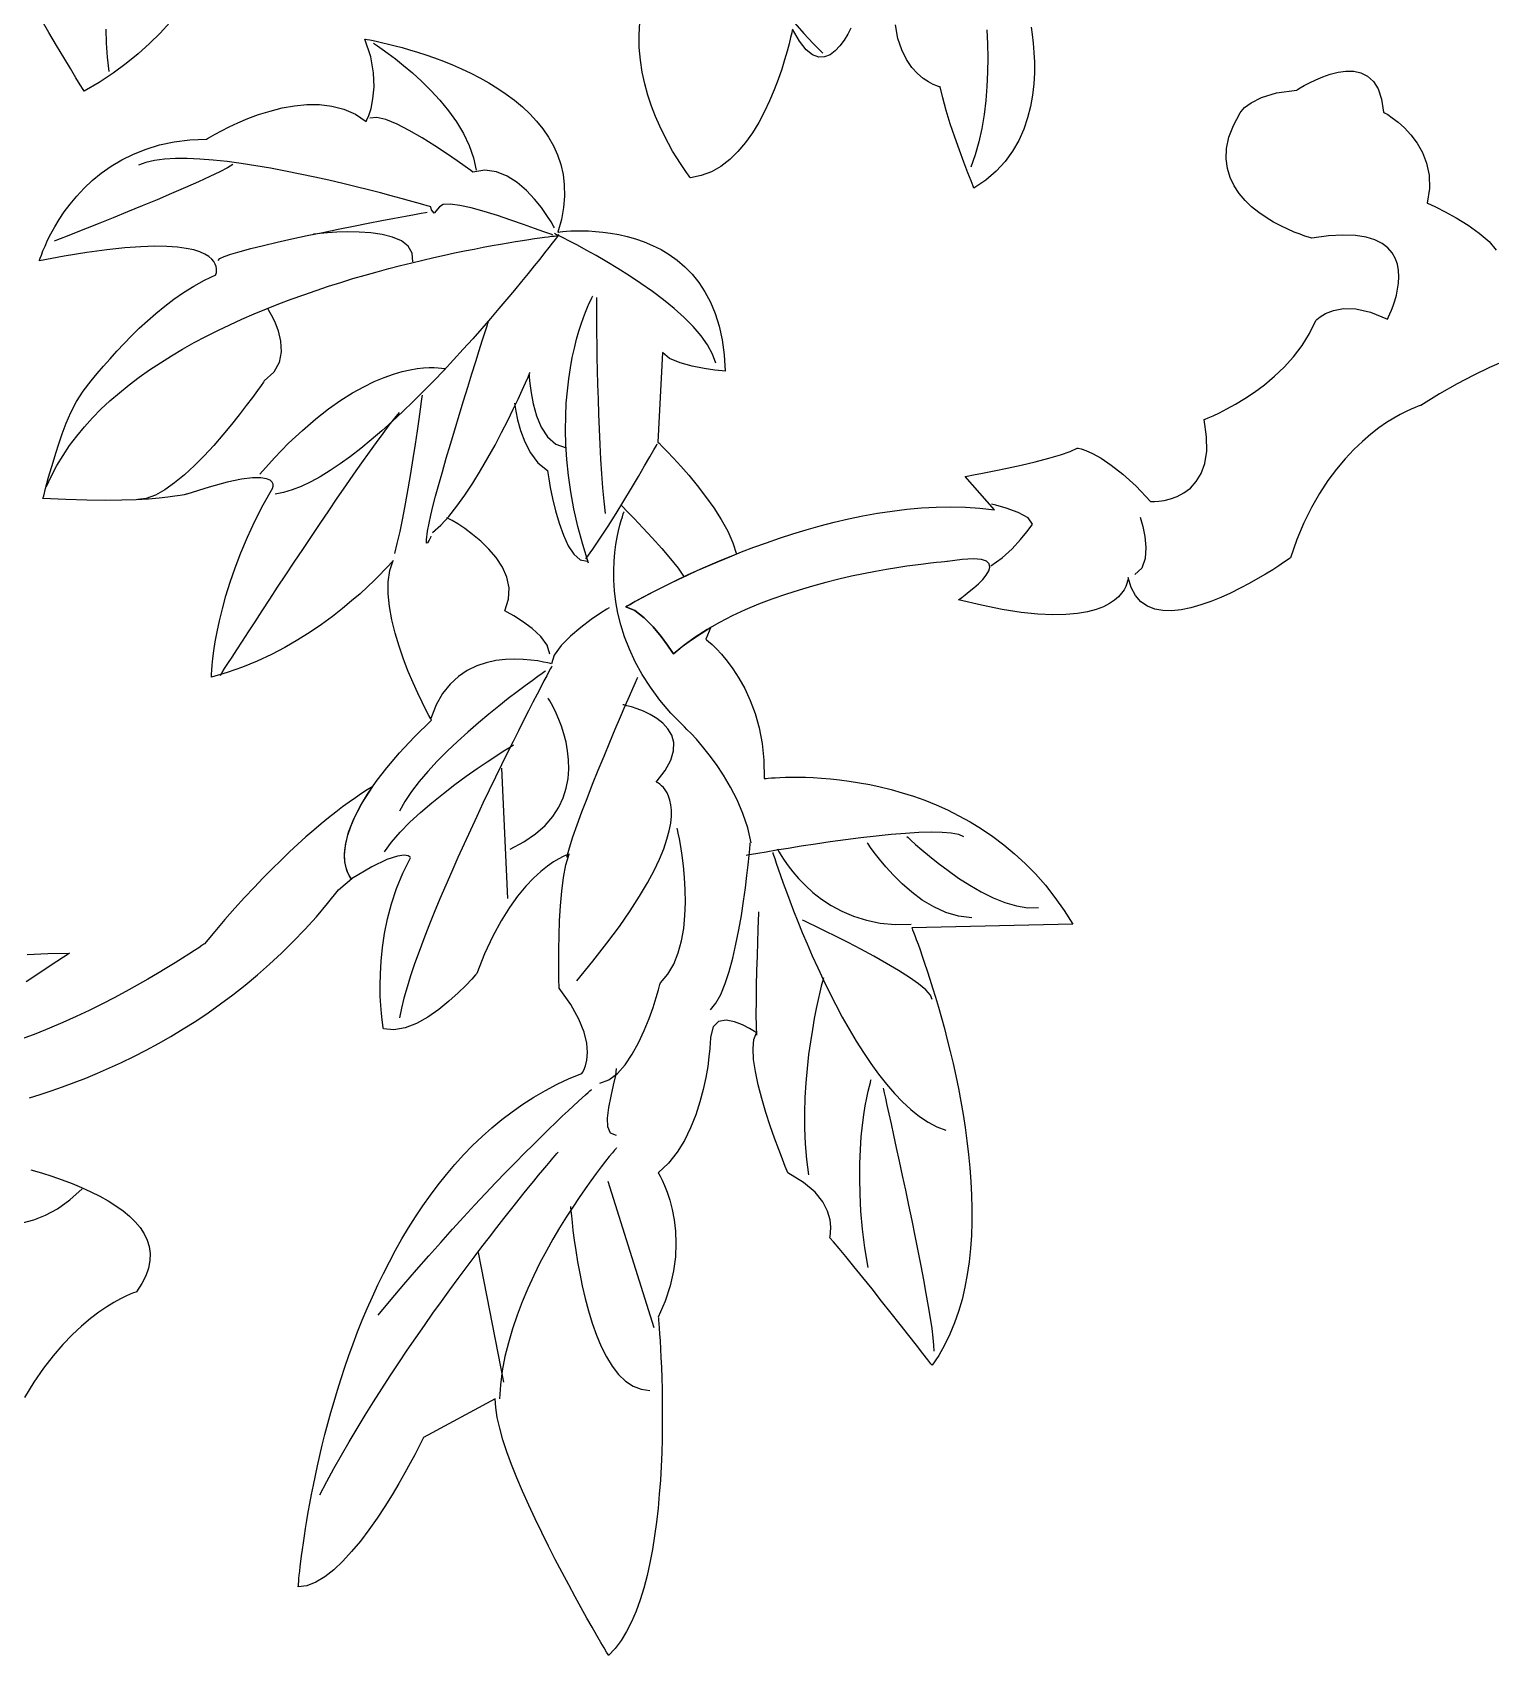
# Model space of a CAD drawing. Extents: x 40 to 170, y 25 to 272.
# Drawn here: x 97.64 to 122.88, y 193.34 to 221.43 of the extents above; entities that cross this region are included whole.
import ezdxf

# ---------------------------------------------------------------- set-up
doc = ezdxf.new("R2010")
doc.units = 0

msp = doc.modelspace()

# ---------------------------------------------------------------- linework, layer by layer
at = {"color": 250, "linetype": 'Continuous'}
for points in [[(100.018202, 221.60428), (99.850147, 221.420859), (99.668246, 221.240081), (99.471989, 221.063123), (99.260866, 220.89116), (99.034367, 220.725368), (98.791982, 220.566923), (98.5332, 220.417), (98.515974, 220.44504), (98.467489, 220.524242), (98.392532, 220.64723), (98.295893, 220.806626), (98.182359, 220.995056), (98.05672, 221.205141), (97.923763, 221.429506), (97.788278, 221.660773)], [(98.911037, 221.488639), (98.916588, 221.244414), (98.932784, 221.000479), (98.9601, 220.7571)], [(110.794437, 221.472208), (110.783568, 221.421223), (110.765122, 221.340634), (110.738827, 221.234027), (110.704413, 221.104991), (110.661607, 220.957112), (110.610139, 220.793978), (110.549738, 220.619178), (110.480132, 220.436297), (110.40105, 220.248925), (110.312221, 220.060648), (110.213374, 219.875054), (110.104238, 219.695731), (109.984541, 219.526266), (109.854013, 219.370247), (109.712381, 219.231261), (109.559375, 219.112896), (109.394724, 219.018739), (109.218156, 218.952378), (109.0294, 218.9174), (109.021207, 218.927776), (108.99791, 218.958257), (108.961436, 219.007871), (108.913708, 219.075648), (108.856652, 219.160616), (108.792192, 219.261803), (108.722254, 219.378239), (108.648763, 219.508952), (108.573643, 219.652971), (108.49882, 219.809324), (108.426218, 219.977041), (108.357763, 220.15515), (108.295378, 220.34268), (108.240991, 220.538659), (108.196524, 220.742117), (108.163904, 220.952081), (108.145055, 221.167582), (108.141902, 221.387647), (108.15637, 221.611305)], [(111.807551, 221.502887), (111.754148, 221.400881), (111.690879, 221.296658), (111.618475, 221.197679), (111.537665, 221.111405), (111.449181, 221.045298), (111.353752, 221.006819), (111.252109, 221.003429), (111.144982, 221.042591), (111.033101, 221.131766), (110.917197, 221.278415), (110.798, 221.49)], [(110.839206, 221.593481), (110.994453, 221.411254), (111.155948, 221.237169), (111.3238, 221.0719)], [(114.926913, 221.524008), (114.94691, 221.393735), (114.964581, 221.247081), (114.978091, 221.086299), (114.985599, 220.91364), (114.985267, 220.731358), (114.975259, 220.541706), (114.953734, 220.346935), (114.918856, 220.1493), (114.868785, 219.951052), (114.801684, 219.754444), (114.715715, 219.56173), (114.609038, 219.375161), (114.479817, 219.196991), (114.326212, 219.029473), (114.146386, 218.874858), (113.9385, 218.7354), (113.925148, 218.768694), (113.888428, 218.861566), (113.833349, 219.003505), (113.764916, 219.183995), (113.688138, 219.392525), (113.60802, 219.618581), (113.52957, 219.851649), (113.457796, 220.081218), (113.397703, 220.296772), (113.3543, 220.4878), (113.338905, 220.49175), (113.296315, 220.505575), (113.231924, 220.532238), (113.151125, 220.5747), (113.059311, 220.635926), (112.961877, 220.718877), (112.864215, 220.826516), (112.771719, 220.961805), (112.689783, 221.127707), (112.623799, 221.327186), (112.579162, 221.563202)], [(114.162181, 221.477967), (114.173194, 221.234941), (114.177732, 220.989312), (114.174977, 220.742469), (114.164113, 220.495797), (114.144322, 220.250683), (114.114789, 220.008512), (114.074697, 219.770673), (114.02323, 219.53855), (113.959569, 219.31353), (113.8829, 219.097)], [(97.8211, 213.3652), (97.833644, 213.409809), (97.864225, 213.537575), (97.916894, 213.736928), (97.9957, 213.9963), (98.043267, 214.147081), (98.094744, 214.311622), (98.15313, 214.486621), (98.221425, 214.668775), (98.30263, 214.854782), (98.399744, 215.041341), (98.515767, 215.225147), (98.6537, 215.4029), (98.760173, 215.526321), (98.870223, 215.653224), (98.984258, 215.782767), (99.102682, 215.91411), (99.225904, 216.046411), (99.354329, 216.17883), (99.488364, 216.310524), (99.628416, 216.440654), (99.774891, 216.568378), (99.928196, 216.692856), (100.088738, 216.813245), (100.256922, 216.928705), (100.433157, 217.038395), (100.617847, 217.141474), (100.8114, 217.2371), (100.813382, 217.242127), (100.81792, 217.256377), (100.8229, 217.278605), (100.826207, 217.307566), (100.825728, 217.342014), (100.819349, 217.380704), (100.804955, 217.422389), (100.780433, 217.465826), (100.743669, 217.509768), (100.692548, 217.552971), (100.624957, 217.594188), (100.538782, 217.632174), (100.431909, 217.665684), (100.302224, 217.693472), (100.147612, 217.714293), (99.96596, 217.726902), (99.755155, 217.730053), (99.513081, 217.722501), (99.237625, 217.703), (98.926672, 217.670305), (98.57811, 217.62317), (98.189824, 217.56035), (97.7597, 217.4806), (97.763208, 217.492129), (97.774088, 217.525342), (97.792875, 217.57818), (97.820104, 217.648584), (97.856311, 217.734494), (97.902031, 217.833852), (97.957798, 217.944597), (98.024148, 218.064671), (98.101616, 218.192015), (98.190736, 218.324568), (98.292045, 218.460272), (98.406077, 218.597068), (98.533368, 218.732896), (98.674452, 218.865697), (98.829864, 218.993411), (99.00014, 219.11398), (99.185814, 219.225343), (99.387423, 219.325443), (99.6055, 219.412219), (99.840581, 219.483611), (100.093201, 219.537562), (100.363896, 219.572011), (100.6532, 219.5849), (100.670792, 219.595847), (100.72156, 219.626215), (100.802496, 219.672297), (100.910588, 219.730383), (101.042827, 219.796764), (101.196203, 219.867733), (101.367705, 219.939581), (101.554325, 220.008599), (101.753051, 220.071078), (101.960874, 220.12331), (102.174783, 220.161587), (102.391769, 220.1822), (102.608822, 220.181439), (102.822932, 220.155598), (103.031088, 220.100967), (103.230281, 220.013837), (103.4175, 219.8905), (103.430551, 219.916848), (103.462055, 219.993564), (103.500541, 220.117158), (103.534538, 220.284137), (103.552573, 220.491013), (103.543177, 220.734292), (103.494876, 221.010485), (103.3962, 221.3161), (103.405705, 221.314496), (103.433429, 221.309573), (103.478183, 221.301163), (103.538781, 221.289101), (103.614034, 221.273219), (103.702756, 221.25335), (103.803758, 221.229327), (103.915854, 221.200983), (104.037855, 221.168152), (104.168574, 221.130666), (104.306823, 221.088359), (104.451415, 221.041063), (104.601162, 220.988612), (104.754877, 220.930839), (104.911372, 220.867577), (105.06946, 220.798659), (105.227952, 220.723918), (105.385662, 220.643188), (105.541402, 220.5563), (105.693985, 220.463089), (105.842222, 220.363387), (105.984926, 220.257028), (106.120909, 220.143845), (106.248985, 220.02367), (106.367965, 219.896338), (106.476663, 219.76168), (106.573889, 219.61953), (106.658457, 219.469721), (106.72918, 219.312086), (106.784869, 219.146459), (106.824337, 218.972672), (106.846397, 218.790558), (106.849861, 218.599951), (106.833541, 218.400684), (106.79625, 218.192589), (106.7368, 217.9755), (106.746614, 217.976869), (106.775147, 217.980371), (106.821034, 217.985099), (106.882908, 217.990147), (106.959405, 217.994607), (107.04916, 217.997573), (107.150806, 217.998139), (107.262979, 217.995396), (107.384313, 217.988439), (107.513444, 217.97636), (107.649005, 217.958253), (107.789632, 217.93321), (107.933959, 217.900326), (108.08062, 217.858693), (108.228251, 217.807405), (108.375487, 217.745553), (108.520961, 217.672233), (108.663308, 217.586537), (108.801164, 217.487557), (108.933162, 217.374388), (109.057938, 217.246122), (109.174127, 217.101853), (109.280362, 216.940674), (109.375279, 216.761677), (109.457512, 216.563957), (109.525696, 216.346606), (109.578465, 216.108717), (109.614455, 215.849384), (109.6323, 215.5677), (109.582729, 215.571802), (109.452299, 215.585749), (109.26843, 215.612002), (109.058544, 215.653022), (108.850062, 215.711271), (108.670407, 215.78921), (108.547, 215.8893), (108.4666, 214.3417), (108.486351, 214.322517), (108.541704, 214.267539), (108.626805, 214.180627), (108.735802, 214.065638), (108.862844, 213.926434), (109.002077, 213.766872), (109.147651, 213.590811), (109.293712, 213.402112), (109.434408, 213.204633), (109.563887, 213.002233), (109.676297, 212.798771), (109.765785, 212.598107), (109.8265, 212.4041), (109.526814, 212.281618), (109.246307, 212.160429), (108.986952, 212.042718), (108.750722, 211.930671), (108.539589, 211.826473), (108.355525, 211.732309), (108.200505, 211.650366), (108.076499, 211.582828), (107.985481, 211.53188), (107.929424, 211.499709), (107.9103, 211.4885), (108.069976, 211.425371), (108.232352, 211.302422), (108.387489, 211.144997), (108.52545, 210.978438), (108.636297, 210.82809), (108.710093, 210.719297), (108.7369, 210.6774), (108.888034, 210.801403), (109.047175, 210.918975), (109.213478, 211.030284), (109.3861, 211.1355), (109.2946, 210.929), (109.308106, 210.918681), (109.346052, 210.887609), (109.404579, 210.835613), (109.479828, 210.762521), (109.567941, 210.668163), (109.665058, 210.552366), (109.76732, 210.41496), (109.870869, 210.255773), (109.971846, 210.074634), (110.066393, 209.87137), (110.150649, 209.645812), (110.220757, 209.397787), (110.272857, 209.127125), (110.303091, 208.833653), (110.3076, 208.5172), (110.315768, 208.518177), (110.339809, 208.520773), (110.37903, 208.524488), (110.432739, 208.52882), (110.50024, 208.53327), (110.580843, 208.537335), (110.673852, 208.540516), (110.778575, 208.542311), (110.894319, 208.542219), (111.02039, 208.539739), (111.156095, 208.534372), (111.300741, 208.525615), (111.453634, 208.512968), (111.614082, 208.49593), (111.781391, 208.474), (111.954867, 208.446677), (112.133818, 208.413461), (112.31755, 208.37385), (112.50537, 208.327344), (112.696585, 208.273441), (112.890501, 208.211642), (113.086426, 208.141444), (113.283665, 208.062348), (113.481526, 207.973852), (113.679315, 207.875455), (113.87634, 207.766657), (114.071906, 207.646956), (114.265321, 207.515852), (114.455892, 207.372844), (114.642924, 207.217431), (114.825725, 207.049113), (115.003602, 206.867387), (115.175861, 206.671754), (115.34181, 206.461712), (115.500754, 206.236761), (115.652, 205.9964), (112.8647, 205.9325), (112.86801, 205.924194), (112.877641, 205.899676), (112.893149, 205.859548), (112.914087, 205.804413), (112.940009, 205.734872), (112.97047, 205.651526), (113.005024, 205.554978), (113.043225, 205.44583), (113.084627, 205.324683), (113.128784, 205.192139), (113.175251, 205.0488), (113.223582, 204.895268), (113.27333, 204.732144), (113.324051, 204.560031), (113.375297, 204.379531), (113.426624, 204.191244), (113.477586, 203.995773), (113.527736, 203.79372), (113.57663, 203.585686), (113.62382, 203.372274), (113.668862, 203.154085), (113.711309, 202.931721), (113.750716, 202.705784), (113.786636, 202.476876), (113.818625, 202.245598), (113.846235, 202.012553), (113.869022, 201.778342), (113.88654, 201.543566), (113.898342, 201.308829), (113.903983, 201.074731), (113.903017, 200.841875), (113.894998, 200.610862), (113.879481, 200.382294), (113.856019, 200.156773), (113.824166, 199.934901), (113.783478, 199.71728), (113.733508, 199.504511), (113.67381, 199.297196), (113.603938, 199.095937), (113.523448, 198.901336), (113.431891, 198.713995), (113.328824, 198.534516), (113.2138, 198.3635), (113.194367, 198.388465), (113.139368, 198.459031), (113.053756, 198.5687), (112.942483, 198.710977), (112.8105, 198.879367), (112.66276, 199.067372), (112.504215, 199.268497), (112.339816, 199.476247), (112.174516, 199.684124), (112.013267, 199.885633), (111.86102, 200.074279), (111.722728, 200.243564), (111.603343, 200.386993), (111.507816, 200.498071), (111.4411, 200.5703), (111.447255, 200.593277), (111.458176, 200.657643), (111.462548, 200.756548), (111.449056, 200.883145), (111.406385, 201.030585), (111.323219, 201.192019), (111.188243, 201.360598), (110.990141, 201.529475), (110.7176, 201.6918), (110.705576, 201.720964), (110.672351, 201.803288), (110.622198, 201.931019), (110.559388, 202.096404), (110.488193, 202.291692), (110.412886, 202.509129), (110.337737, 202.740962), (110.26702, 202.979441), (110.205006, 203.216811), (110.155967, 203.44532), (110.124175, 203.657217), (110.113902, 203.844747), (110.12942, 204.000159), (110.175, 204.1157), (110.142282, 204.137814), (110.055717, 204.190872), (109.932691, 204.25495), (109.790587, 204.310125), (109.646792, 204.336471), (109.518689, 204.314066), (109.423663, 204.222983), (109.3791, 204.0433), (109.378256, 204.019306), (109.374563, 203.951015), (109.366282, 203.843964), (109.351671, 203.703691), (109.328992, 203.535731), (109.296502, 203.345622), (109.252463, 203.1389), (109.195133, 202.921103), (109.122772, 202.697767), (109.033641, 202.47443), (108.925998, 202.256627), (108.798104, 202.049897), (108.648218, 201.859776), (108.4746, 201.6918), (108.483154, 201.677554), (108.506373, 201.635718), (108.54059, 201.567642), (108.58214, 201.474675), (108.627356, 201.35817), (108.672571, 201.219477), (108.714121, 201.059945), (108.748338, 200.880927), (108.771557, 200.683771), (108.780111, 200.46983), (108.770335, 200.240453), (108.738562, 199.99699), (108.681126, 199.740794), (108.59436, 199.473214), (108.4746, 199.1956), (108.475727, 199.183108), (108.478868, 199.146522), (108.483663, 199.087175), (108.489754, 199.006401), (108.49678, 198.905536), (108.504382, 198.785913), (108.512201, 198.648865), (108.519877, 198.495728), (108.52705, 198.327835), (108.533362, 198.14652), (108.538452, 197.953119), (108.541961, 197.748963), (108.54353, 197.535389), (108.542799, 197.313729), (108.539408, 197.085318), (108.532999, 196.851491), (108.523211, 196.61358), (108.509686, 196.372921), (108.492063, 196.130848), (108.469983, 195.888694), (108.443087, 195.647794), (108.411015, 195.409481), (108.373407, 195.175091), (108.329905, 194.945957), (108.280149, 194.723413), (108.223778, 194.508793), (108.160434, 194.303431), (108.089758, 194.108662), (108.011389, 193.92582), (107.924968, 193.756239), (107.830136, 193.601252), (107.726533, 193.462194), (107.6138, 193.3404), (107.604627, 193.355683), (107.578115, 193.400169), (107.535771, 193.471816), (107.479102, 193.568579), (107.409617, 193.688416), (107.328823, 193.829282), (107.238229, 193.989135), (107.139341, 194.16593), (107.033668, 194.357625), (106.922718, 194.562176), (106.807999, 194.777539), (106.691018, 195.001672), (106.573282, 195.232529), (106.456301, 195.468069), (106.341582, 195.706248), (106.230632, 195.945022), (106.124959, 196.182347), (106.026071, 196.416181), (105.935477, 196.64448), (105.854683, 196.8652), (105.785198, 197.076298), (105.728529, 197.27573), (105.686185, 197.461454), (105.659673, 197.631425), (105.6505, 197.7836), (104.4105, 197.112), (104.400421, 197.091285), (104.371089, 197.032155), (104.323859, 196.939127), (104.260087, 196.816723), (104.18113, 196.669461), (104.088342, 196.501861), (103.983081, 196.318442), (103.866701, 196.123725), (103.740558, 195.922228), (103.60601, 195.718472), (103.46441, 195.516975), (103.317116, 195.322258), (103.165483, 195.138839), (103.010867, 194.971239), (102.854625, 194.823977), (102.69811, 194.701573), (102.542681, 194.608545), (102.389692, 194.549415), (102.2405, 194.5287), (102.240946, 194.534626), (102.242347, 194.55217), (102.244795, 194.58098), (102.248384, 194.620704), (102.253208, 194.670991), (102.259359, 194.73149), (102.266931, 194.801848), (102.276018, 194.881714), (102.286711, 194.970736), (102.299106, 195.068563), (102.313294, 195.174844), (102.32937, 195.289226), (102.347426, 195.411357), (102.367556, 195.540887), (102.389853, 195.677464), (102.414411, 195.820736), (102.441322, 195.970351), (102.47068, 196.125958), (102.502579, 196.287205), (102.537111, 196.453741), (102.57437, 196.625213), (102.614449, 196.801271), (102.657442, 196.981563), (102.703441, 197.165737), (102.75254, 197.353441), (102.804832, 197.544324), (102.860411, 197.738034), (102.91937, 197.93422), (102.981802, 198.13253), (103.0478, 198.332613), (103.117458, 198.534116), (103.190869, 198.736688), (103.268126, 198.939977), (103.349322, 199.143633), (103.434552, 199.347303), (103.523907, 199.550635), (103.617482, 199.753279), (103.71537, 199.954882), (103.817663, 200.155092), (103.924456, 200.353559), (104.035841, 200.549931), (104.151912, 200.743855), (104.272762, 200.934981), (104.398484, 201.122956), (104.529172, 201.30743), (104.664919, 201.48805), (104.805818, 201.664464), (104.951962, 201.836322), (105.103446, 202.003272), (105.260361, 202.164962), (105.422802, 202.32104), (105.590861, 202.471154), (105.764632, 202.614954), (105.944209, 202.752087), (106.129684, 202.882202), (106.32115, 203.004948), (106.518702, 203.119972), (106.722432, 203.226923), (106.932434, 203.32545), (107.1488, 203.4152), (107.159115, 203.429492), (107.183738, 203.472569), (107.21319, 203.544735), (107.237987, 203.646294), (107.24865, 203.77755), (107.235697, 203.938806), (107.189646, 204.130365), (107.101018, 204.352531), (106.960329, 204.605608), (106.7581, 204.8899), (106.756978, 204.922938), (106.75445, 205.015894), (106.751773, 205.159534), (106.750204, 205.344622), (106.750998, 205.561923), (106.755413, 205.8022), (106.764704, 206.056219), (106.78013, 206.314744), (106.802945, 206.568541), (106.834408, 206.808372), (106.875774, 207.025004), (106.9283, 207.2092), (106.916177, 207.20541), (106.881244, 207.192503), (106.825658, 207.16817), (106.751576, 207.130106), (106.661152, 207.076004), (106.556543, 207.003555), (106.439906, 206.910454), (106.313396, 206.794393), (106.179169, 206.653065), (106.039381, 206.484163), (105.89619, 206.28538), (105.75175, 206.05441), (105.608217, 205.788944), (105.467749, 205.486677), (105.3325, 205.1453), (105.309223, 205.118683), (105.243359, 205.046313), (105.140853, 204.939412), (105.007653, 204.809204), (104.849707, 204.66691), (104.672962, 204.523752), (104.483364, 204.390954), (104.286862, 204.279737), (104.089403, 204.201324), (103.896933, 204.166938), (103.7154, 204.1878), (103.712241, 204.205586), (103.704096, 204.257282), (103.692958, 204.340394), (103.680822, 204.45243), (103.669683, 204.590895), (103.661537, 204.753297), (103.658378, 204.937142), (103.6622, 205.139938), (103.674999, 205.359189), (103.698769, 205.592404), (103.735506, 205.83709), (103.787203, 206.090752), (103.855856, 206.350897), (103.943461, 206.615032), (104.05201, 206.880664), (104.1835, 207.1453), (104.176057, 207.156531), (104.144793, 207.177814), (104.076311, 207.190539), (103.95721, 207.176092), (103.77409, 207.115861), (103.513554, 206.991235), (103.1622, 206.7836), (103.157219, 206.789097), (103.144051, 206.805877), (103.125363, 206.834369), (103.103818, 206.875005), (103.082081, 206.928216), (103.062818, 206.994432), (103.048694, 207.074085), (103.042373, 207.167606), (103.04652, 207.275426), (103.0638, 207.397975), (103.096878, 207.535685), (103.148419, 207.688986), (103.221088, 207.858309), (103.31755, 208.044086), (103.440469, 208.246747), (103.59251, 208.466723), (103.776339, 208.704446), (103.994621, 208.960345), (104.250019, 209.234853), (104.5452, 209.5284), (104.533352, 209.54988), (104.500279, 209.611474), (104.449691, 209.708911), (104.385297, 209.837922), (104.310804, 209.994236), (104.229922, 210.173584), (104.14636, 210.371695), (104.063825, 210.5843), (103.986027, 210.807128), (103.916675, 211.03591), (103.859476, 211.266375), (103.818141, 211.494253), (103.796377, 211.715275), (103.797893, 211.92517), (103.826398, 212.119668), (103.8856, 212.2945), (103.875959, 212.28318), (103.847408, 212.25054), (103.800505, 212.198557), (103.73581, 212.129212), (103.65388, 212.044483), (103.555274, 211.946349), (103.440551, 211.836788), (103.310269, 211.71778), (103.164987, 211.591304), (103.005262, 211.459338), (102.831655, 211.323861), (102.644723, 211.186852), (102.445025, 211.05029), (102.233119, 210.916154), (102.009564, 210.786423), (101.774918, 210.663076), (101.529741, 210.548091), (101.274589, 210.443447), (101.010023, 210.351124), (100.7366, 210.2731), (100.736968, 210.286873), (100.738757, 210.32733), (100.742997, 210.39318), (100.750717, 210.483131), (100.762945, 210.595891), (100.780711, 210.73017), (100.805044, 210.884676), (100.836972, 211.058116), (100.877525, 211.2492), (100.927732, 211.456636), (100.988621, 211.679132), (101.061222, 211.915396), (101.146564, 212.164138), (101.245676, 212.424066), (101.359586, 212.693887), (101.489324, 212.972311), (101.635919, 213.258046), (101.8004, 213.5498), (101.80347, 213.558459), (101.807806, 213.581017), (101.806102, 213.612341), (101.791048, 213.6473), (101.755338, 213.680764), (101.691663, 213.7076), (101.592714, 213.722678), (101.451185, 213.720867), (101.259767, 213.697034), (101.011152, 213.64605), (100.698033, 213.562782), (100.3131, 213.4421), (100.3008, 213.439004), (100.263086, 213.430597), (100.198734, 213.418198), (100.106522, 213.403129), (99.985226, 213.38671), (99.833623, 213.370261), (99.650492, 213.355102), (99.434608, 213.342555), (99.184748, 213.333939), (98.899691, 213.330575), (98.578212, 213.333784), (98.21909, 213.344885), (97.8211, 213.3652)], [(103.5425, 221.2455), (103.56082, 221.233702), (103.612747, 221.199161), (103.693734, 221.143157), (103.79923, 221.066972), (103.924687, 220.971885), (104.065556, 220.859179), (104.21729, 220.730131), (104.375338, 220.586025), (104.535151, 220.42814), (104.692183, 220.257756), (104.841882, 220.076154), (104.979702, 219.884616), (105.101092, 219.68442), (105.201504, 219.476849), (105.27639, 219.263182), (105.3212, 219.0447)], [(123.117541, 215.739635), (122.862537, 215.630165), (122.591145, 215.500139), (122.302862, 215.348426), (121.997181, 215.17389), (121.6736, 214.9754), (121.662251, 214.971887), (121.629405, 214.960698), (121.576867, 214.94086), (121.506439, 214.9114), (121.419925, 214.871344), (121.319128, 214.819718), (121.205851, 214.755549), (121.081898, 214.677864), (120.949071, 214.585689), (120.809175, 214.47805), (120.664012, 214.353974), (120.515386, 214.212488), (120.365101, 214.052618), (120.214958, 213.87339), (120.066763, 213.673831), (119.922317, 213.452968), (119.783424, 213.209827), (119.651889, 212.943434), (119.529513, 212.652816), (119.4181, 212.337), (119.40425, 212.327161), (119.364252, 212.299317), (119.300437, 212.255975), (119.215132, 212.199642), (119.110668, 212.132828), (118.989375, 212.058039), (118.85358, 211.977784), (118.705614, 211.894569), (118.547806, 211.810904), (118.382485, 211.729296), (118.211981, 211.652252), (118.038622, 211.58228), (117.864739, 211.521889), (117.69266, 211.473585), (117.524716, 211.439877), (117.363234, 211.423273), (117.210546, 211.426281), (117.068979, 211.451407), (116.940863, 211.501161), (116.828528, 211.578049), (116.734303, 211.68458), (116.660517, 211.823261), (116.6095, 211.9966), (116.609045, 211.989115), (116.606439, 211.967981), (116.599822, 211.935186), (116.587331, 211.892713), (116.567107, 211.842548), (116.537289, 211.786676), (116.496015, 211.727081), (116.441424, 211.66575), (116.371656, 211.604667), (116.284849, 211.545817), (116.179143, 211.491186), (116.052677, 211.442757), (115.903589, 211.402518), (115.730019, 211.372452), (115.530105, 211.354545), (115.301987, 211.350781), (115.043804, 211.363147), (114.753695, 211.393626), (114.429798, 211.444205), (114.070254, 211.516868), (113.6732, 211.6136), (113.68788, 211.623812), (113.727807, 211.652413), (113.78681, 211.696349), (113.858716, 211.752564), (113.937354, 211.818005), (114.016554, 211.889617), (114.090143, 211.964346), (114.15195, 212.039137), (114.195804, 212.110937), (114.215534, 212.176691), (114.204968, 212.233344), (114.157934, 212.277842), (114.068262, 212.307131), (113.92978, 212.318157), (113.736316, 212.307865), (113.4817, 212.2732), (113.46898, 212.272276), (113.431776, 212.269308), (113.371521, 212.264005), (113.289648, 212.256075), (113.187591, 212.245227), (113.066783, 212.231168), (112.928658, 212.213606), (112.774649, 212.19225), (112.606189, 212.166807), (112.424712, 212.136987), (112.231651, 212.102497), (112.028439, 212.063045), (111.81651, 212.018339), (111.597298, 211.968088), (111.372235, 211.912), (111.142755, 211.849782), (110.910292, 211.781144), (110.676278, 211.705793), (110.442147, 211.623437), (110.209333, 211.533784), (109.979269, 211.436543), (109.753388, 211.331423), (109.533123, 211.218129), (109.319909, 211.096373), (109.115178, 210.96586), (108.920364, 210.8263), (108.7369, 210.6774), (108.710093, 210.719297), (108.636297, 210.82809), (108.52545, 210.978438), (108.387489, 211.144997), (108.232352, 211.302422), (108.069976, 211.425371), (107.9103, 211.4885), (107.91878, 211.493497), (107.943835, 211.50806), (107.984888, 211.531549), (108.041361, 211.563325), (108.112678, 211.602748), (108.198262, 211.649178), (108.297535, 211.701974), (108.40992, 211.760498), (108.534841, 211.824109), (108.671719, 211.892166), (108.819978, 211.964032), (108.979041, 212.039064), (109.148331, 212.116624), (109.32727, 212.196071), (109.515281, 212.276766), (109.711787, 212.358069), (109.916211, 212.439339), (110.127977, 212.519938), (110.346506, 212.599224), (110.571221, 212.676558), (110.801546, 212.751301), (111.036904, 212.822812), (111.276717, 212.890451), (111.520407, 212.953578), (111.767399, 213.011554), (112.017115, 213.063738), (112.268977, 213.109492), (112.522409, 213.148174), (112.776833, 213.179144), (113.031673, 213.201764), (113.28635, 213.215393), (113.540289, 213.219391), (113.792912, 213.213118), (114.043641, 213.195934), (114.2919, 213.1672), (113.7854, 213.746), (113.823387, 213.752893), (113.928562, 213.77244), (114.087749, 213.802945), (114.287772, 213.842714), (114.515454, 213.89005), (114.757619, 213.943256), (115.00109, 214.000638), (115.23269, 214.060499), (115.439242, 214.121144), (115.607571, 214.180876), (115.7245, 214.238), (115.741967, 214.235301), (115.793495, 214.222836), (115.877774, 214.194056), (115.993495, 214.142408), (116.139349, 214.061344), (116.314026, 213.944311), (116.516216, 213.78476), (116.744611, 213.57614), (116.9979, 213.3119), (117.015719, 213.311388), (117.065148, 213.312235), (117.140144, 213.318017), (117.234663, 213.33231), (117.342661, 213.35869), (117.458097, 213.400732), (117.574925, 213.462012), (117.687103, 213.546106), (117.788589, 213.65659), (117.873337, 213.797038), (117.935306, 213.971028), (117.968452, 214.182134), (117.966731, 214.433933), (117.9241, 214.73), (117.9428, 214.73725), (117.996009, 214.759107), (118.079392, 214.795734), (118.188612, 214.847294), (118.319333, 214.913948), (118.46722, 214.995859), (118.627936, 215.093189), (118.797145, 215.206101), (118.970512, 215.334757), (119.1437, 215.479319), (119.312373, 215.639949), (119.472196, 215.81681), (119.618832, 216.010064), (119.747945, 216.219873), (119.8552, 216.4464), (119.874304, 216.464975), (119.931792, 216.510288), (120.027931, 216.566719), (120.162987, 216.61865), (120.337226, 216.650463), (120.550914, 216.646537), (120.804317, 216.591256), (121.0977, 216.469), (121.103191, 216.47969), (121.118101, 216.510276), (121.140089, 216.55853), (121.166812, 216.622224), (121.195928, 216.699131), (121.225095, 216.787024), (121.25197, 216.883674), (121.274212, 216.986854), (121.289478, 217.094337), (121.295425, 217.203895), (121.289712, 217.3133), (121.269997, 217.420325), (121.233936, 217.522742), (121.179189, 217.618324), (121.103412, 217.704843), (121.004263, 217.780072), (120.8794, 217.841783), (120.726481, 217.887748), (120.543164, 217.915739), (120.327106, 217.92353), (120.075966, 217.908893), (119.7874, 217.8696), (119.773018, 217.873691), (119.732187, 217.88613), (119.668376, 217.907166), (119.585054, 217.937048), (119.485692, 217.976023), (119.373759, 218.024342), (119.252726, 218.082252), (119.126062, 218.150002), (118.997237, 218.227842), (118.86972, 218.316019), (118.746983, 218.414783), (118.632494, 218.524383), (118.529723, 218.645066), (118.442141, 218.777081), (118.373216, 218.920679), (118.32642, 219.076106), (118.305221, 219.243612), (118.31309, 219.423446), (118.353496, 219.615856), (118.429909, 219.821091), (118.5458, 220.0394), (118.563188, 220.064674), (118.623241, 220.128989), (118.737788, 220.215088), (118.918659, 220.305711), (119.177687, 220.383601), (119.5267, 220.4315), (119.542567, 220.44194), (119.587501, 220.47008), (119.657501, 220.51115), (119.748566, 220.560381), (119.856694, 220.613004), (119.977885, 220.664248), (120.108137, 220.709345), (120.24345, 220.743525), (120.379822, 220.762018), (120.513253, 220.760055), (120.63974, 220.732866), (120.755284, 220.675681), (120.855883, 220.583732), (120.937536, 220.452248), (120.996242, 220.276461), (121.028, 220.0516), (121.047785, 220.040673), (121.101865, 220.007891), (121.182325, 219.953253), (121.281252, 219.876759), (121.390731, 219.778408), (121.50285, 219.6582), (121.609694, 219.516133), (121.703348, 219.352207), (121.7759, 219.166422), (121.819435, 218.958776), (121.82604, 218.729269), (121.7878, 218.4779), (121.828711, 218.459248), (121.938725, 218.406683), (122.098764, 218.325292), (122.28975, 218.220163), (122.492605, 218.096381), (122.68825, 217.959036), (122.857608, 217.813213), (122.9816, 217.664)], [(106.6778, 218.0498), (106.662468, 218.077705), (106.617921, 218.153448), (106.546332, 218.26507), (106.449874, 218.400611), (106.330721, 218.548113), (106.191045, 218.695617), (106.033021, 218.831164), (105.858821, 218.942795), (105.670619, 219.01855), (105.470587, 219.046472), (105.2609, 219.0146), (105.226947, 219.039764), (105.132789, 219.10828), (104.989977, 219.209684), (104.810064, 219.33351), (104.604602, 219.469294), (104.385143, 219.606571), (104.163237, 219.734878), (103.950439, 219.843749), (103.758298, 219.922719), (103.598368, 219.961324), (103.4822, 219.9491)], [(101.1106, 219.1452), (101.01689, 219.087982), (100.881701, 219.017117), (100.71112, 218.934815), (100.511234, 218.843284), (100.28813, 218.744735), (100.047894, 218.641374), (99.796613, 218.535413), (99.540376, 218.429059), (99.285268, 218.324521), (99.037376, 218.22401), (98.802788, 218.129733), (98.58759, 218.043899), (98.397869, 217.968718), (98.239713, 217.906399), (98.119208, 217.85915), (98.042442, 217.829181), (98.0155, 217.8187)], [(106.6477, 217.9293), (106.598779, 217.943396), (106.489982, 217.981776), (106.333033, 218.038578), (106.139656, 218.107941), (105.921574, 218.184002), (105.690513, 218.2609), (105.458195, 218.332773), (105.236344, 218.393759), (105.036686, 218.437997), (104.870943, 218.459624), (104.75084, 218.452779), (104.6881, 218.4116), (104.59543, 218.3044), (104.54967, 218.358), (104.5374, 218.4116), (104.521253, 218.416416), (104.474229, 218.430274), (104.398449, 218.452293), (104.296037, 218.481591), (104.169116, 218.517284), (104.019808, 218.558492), (103.850236, 218.604332), (103.662523, 218.653921), (103.458793, 218.706378), (103.241167, 218.76082), (103.011768, 218.816364), (102.772721, 218.87213), (102.526146, 218.927234), (102.274168, 218.980795), (102.018909, 219.031929), (101.762492, 219.079756), (101.507039, 219.123392), (101.254674, 219.161956), (101.00752, 219.194564), (100.767698, 219.220336), (100.537333, 219.238389), (100.318547, 219.247841), (100.113462, 219.247809), (99.924203, 219.237411), (99.752891, 219.215765), (99.601649, 219.181989), (99.4726, 219.1352)], [(100.8566, 217.4856), (100.882805, 217.516122), (100.957806, 217.552913), (101.076181, 217.595125), (101.232508, 217.641912), (101.421366, 217.692427), (101.637332, 217.745822), (101.874985, 217.80125), (102.128904, 217.857864), (102.393666, 217.914817), (102.66385, 217.971263), (102.934034, 218.026352), (103.198796, 218.07924), (103.452715, 218.129078), (103.690368, 218.17502), (103.906334, 218.216217), (104.095192, 218.251824), (104.251519, 218.280993), (104.369894, 218.302877), (104.444895, 218.316628), (104.4711, 218.3214)], [(97.8842, 213.5748), (97.968631, 213.75854), (98.06342, 213.937288), (98.168139, 214.111104), (98.282361, 214.280053), (98.405659, 214.444197), (98.537605, 214.603599), (98.677774, 214.758321), (98.825736, 214.908427), (98.981067, 215.053979), (99.143338, 215.195039), (99.312122, 215.331671), (99.486993, 215.463937), (99.667522, 215.5919), (99.853284, 215.715623), (100.043851, 215.835168), (100.238796, 215.950599), (100.437691, 216.061977), (100.64011, 216.169367), (100.845626, 216.27283), (101.053811, 216.372429), (101.264239, 216.468227), (101.476482, 216.560286), (101.690113, 216.648671), (101.904705, 216.733442), (102.119831, 216.814663), (102.335065, 216.892397), (102.549978, 216.966707), (102.764143, 217.037655), (102.977135, 217.105303), (103.188525, 217.169716), (103.397886, 217.230955), (103.604792, 217.289083), (103.808815, 217.344162), (104.009528, 217.396257), (104.206504, 217.445429), (104.399317, 217.491741), (104.587538, 217.535256), (104.770741, 217.576037), (104.948498, 217.614146), (105.120384, 217.649647), (105.285969, 217.682601), (105.444828, 217.713072), (105.596534, 217.741122), (105.740659, 217.766814), (105.876775, 217.790212), (106.004457, 217.811377), (106.123277, 217.830372), (106.232808, 217.84726), (106.332622, 217.862105), (106.422293, 217.874967), (106.501393, 217.885912), (106.569496, 217.895), (106.626175, 217.902295), (106.671001, 217.90786), (106.703549, 217.911758), (106.723391, 217.91405), (106.7301, 217.9148)], [(106.7505, 217.9318), (106.743158, 217.92207), (106.721539, 217.893594), (106.686252, 217.847448), (106.637906, 217.784706), (106.577111, 217.706441), (106.504475, 217.613727), (106.420609, 217.50764), (106.326121, 217.389252), (106.22162, 217.259639), (106.107717, 217.119874), (105.985019, 216.971031), (105.854137, 216.814185), (105.71568, 216.65041), (105.570256, 216.480779), (105.418476, 216.306367), (105.260948, 216.128249), (105.098282, 215.947497), (104.931087, 215.765188), (104.759973, 215.582393), (104.585548, 215.400188), (104.408422, 215.219647), (104.229204, 215.041844), (104.048503, 214.867853), (103.86693, 214.698748), (103.685092, 214.535604), (103.503599, 214.379494), (103.323061, 214.231492), (103.144087, 214.092674), (102.967285, 213.964112), (102.793266, 213.846881), (102.622639, 213.742055), (102.456012, 213.650709), (102.293996, 213.573916), (102.137199, 213.512751), (101.98623, 213.468288), (101.8417, 213.4416)], [(104.2226, 217.463), (104.211441, 217.613135), (104.143033, 217.732113), (104.027493, 217.823267), (103.874939, 217.889928), (103.695488, 217.935428), (103.499258, 217.963098), (103.296366, 217.976269), (103.09693, 217.978274), (102.911067, 217.972443), (102.748895, 217.962109), (102.620532, 217.950603), (102.536094, 217.941256), (102.5057, 217.9374)], [(109.4712, 215.7057), (109.414873, 215.863647), (109.328179, 216.022862), (109.214714, 216.182333), (109.078074, 216.341046), (108.921855, 216.497989), (108.749653, 216.652148), (108.565064, 216.80251), (108.371685, 216.948063), (108.173111, 217.087793), (107.972937, 217.220687), (107.774762, 217.345733), (107.582179, 217.461917), (107.398786, 217.568226), (107.228178, 217.663647), (107.073952, 217.747167), (106.939702, 217.817774), (106.829027, 217.874453), (106.74552, 217.916193), (106.692779, 217.941979), (106.6744, 217.9508)], [(107.2642, 212.2429), (107.165072, 212.567355), (107.082162, 212.88195), (107.014464, 213.186451), (106.96097, 213.480624), (106.920675, 213.764235), (106.892571, 214.037051), (106.875652, 214.298837), (106.868911, 214.549361), (106.871341, 214.788387), (106.881935, 215.015683), (106.899687, 215.231015), (106.92359, 215.434148), (106.952637, 215.62485), (106.985822, 215.802886), (107.022137, 215.968022), (107.060577, 216.120026), (107.100133, 216.258662), (107.1398, 216.383697), (107.17857, 216.494898), (107.215438, 216.592031), (107.249395, 216.674861), (107.279436, 216.743156), (107.304554, 216.796681), (107.323742, 216.835202), (107.335993, 216.858487), (107.3403, 216.8663)], [(101.7085, 216.657), (101.727213, 216.62709), (101.773645, 216.544563), (101.83323, 216.420226), (101.891405, 216.264884), (101.933606, 216.089342), (101.94527, 215.904407), (101.911833, 215.720885), (101.818731, 215.549581), (101.6514, 215.4013), (101.637385, 215.380805), (101.596951, 215.322668), (101.532515, 215.231906), (101.446494, 215.113539), (101.341302, 214.972586), (101.219358, 214.814066), (101.083078, 214.642999), (100.934877, 214.464403), (100.777174, 214.283297), (100.612383, 214.104701), (100.442922, 213.933634), (100.271207, 213.775114), (100.099655, 213.634161), (99.930681, 213.515794), (99.766703, 213.425032), (99.610137, 213.366895), (99.4634, 213.3464)], [(107.4014, 216.8439), (107.401422, 216.82413), (107.401576, 216.766913), (107.401993, 216.675387), (107.402806, 216.55269), (107.404146, 216.401959), (107.406146, 216.226335), (107.408936, 216.028954), (107.412649, 215.812955), (107.417417, 215.581476), (107.423371, 215.337656), (107.430644, 215.084632), (107.439366, 214.825542), (107.449671, 214.563526), (107.461689, 214.301721), (107.475553, 214.043265), (107.491394, 213.791297), (107.509344, 213.548954), (107.529536, 213.319376), (107.5521, 213.1057)], [(104.5374, 212.7137), (104.527907, 212.691024), (104.505756, 212.643036), (104.48044, 212.599796), (104.461454, 212.591363), (104.458289, 212.647796), (104.48044, 212.799155), (104.5374, 213.0755), (104.573163, 213.226349), (104.61916, 213.404647), (104.673901, 213.60602), (104.7359, 213.826096), (104.803666, 214.060502), (104.875711, 214.304863), (104.950547, 214.554807), (105.026686, 214.80596), (105.102638, 215.05395), (105.176914, 215.294403), (105.248028, 215.522945), (105.314489, 215.735204), (105.374809, 215.926806), (105.4275, 216.093378), (105.471074, 216.230546), (105.50404, 216.333938), (105.524912, 216.399181), (105.5322, 216.4219)], [(101.5753, 213.784), (101.828662, 214.066847), (102.074744, 214.319728), (102.313109, 214.544284), (102.543315, 214.742153), (102.764923, 214.914978), (102.977494, 215.064398), (103.180588, 215.192053), (103.373765, 215.299584), (103.556586, 215.388632), (103.728611, 215.460836), (103.8894, 215.517838), (104.038514, 215.561276), (104.175513, 215.592793), (104.299958, 215.614027), (104.411409, 215.62662), (104.509426, 215.632212), (104.59357, 215.632443), (104.6634, 215.628954), (104.718478, 215.623385), (104.758364, 215.617376), (104.782618, 215.612567), (104.7908, 215.6106)], [(104.5675, 212.774), (104.706878, 212.900629), (104.847505, 213.054098), (104.988131, 213.229953), (105.127504, 213.423738), (105.264372, 213.630999), (105.397483, 213.84728), (105.525586, 214.068127), (105.647429, 214.289085), (105.761761, 214.505697), (105.86733, 214.713511), (105.962883, 214.90807), (106.04717, 215.084919), (106.118939, 215.239604), (106.176938, 215.36767), (106.219916, 215.464661), (106.24662, 215.526123), (106.2558, 215.5476)], [(106.2357, 215.5074), (106.238235, 215.466295), (106.248542, 215.355717), (106.270674, 215.19477), (106.308685, 215.002559), (106.366629, 214.798189), (106.448559, 214.600763), (106.558529, 214.429387), (106.700591, 214.303164), (106.8788, 214.2412)], [(104.3866, 215.1557), (104.382568, 215.125992), (104.370957, 215.041701), (104.35249, 214.91008), (104.327893, 214.738379), (104.297892, 214.53385), (104.263211, 214.303744), (104.224575, 214.055312), (104.18271, 213.795807), (104.13834, 213.532479), (104.09219, 213.27258), (104.044987, 213.023362), (103.997454, 212.792074), (103.950316, 212.58597), (103.9043, 212.4123)], [(105.9863, 215.0167), (105.990936, 214.978428), (106.007264, 214.875036), (106.038913, 214.72366), (106.089513, 214.541437), (106.162692, 214.345504), (106.26208, 214.152995), (106.391306, 213.981049), (106.554, 213.8468), (106.559559, 213.809173), (106.576288, 213.706167), (106.604263, 213.552595), (106.643563, 213.363271), (106.694263, 213.153006), (106.756441, 212.936614), (106.830174, 212.728908), (106.91554, 212.544701), (107.012615, 212.398805), (107.121476, 212.306034), (107.2422, 212.2812)], [(100.8895, 210.3019), (100.89843, 210.31579), (100.924482, 210.356263), (100.966554, 210.421522), (101.02354, 210.509771), (101.094337, 210.619214), (101.17784, 210.748054), (101.272945, 210.894495), (101.378548, 211.056741), (101.493545, 211.232994), (101.616831, 211.42146), (101.747303, 211.620341), (101.883856, 211.827841), (102.025385, 212.042163), (102.170788, 212.261512), (102.318958, 212.484091), (102.468793, 212.708104), (102.619188, 212.931754), (102.769039, 213.153245), (102.917242, 213.37078), (103.062692, 213.582563), (103.204286, 213.786798), (103.340919, 213.981689), (103.471486, 214.165439), (103.594884, 214.336251), (103.710009, 214.49233), (103.815756, 214.631878), (103.911021, 214.753101), (103.9947, 214.8542)], [(107.2205, 212.3218), (107.339813, 212.487623), (107.469069, 212.678568), (107.604397, 212.887097), (107.741922, 213.105674), (107.877773, 213.326762), (108.008075, 213.542825), (108.128957, 213.746325), (108.236544, 213.929726), (108.326966, 214.085491), (108.396347, 214.206082), (108.440816, 214.283964), (108.4565, 214.3116)], [(107.8235, 213.2564), (107.853769, 213.225921), (107.936141, 213.142094), (108.057963, 213.016333), (108.206583, 212.860054), (108.369347, 212.684672), (108.533604, 212.5016), (108.6867, 212.322254), (108.815983, 212.158049), (108.9088, 212.0204)], [(114.2297, 212.1975), (114.424975, 212.338226), (114.59843, 212.496407), (114.743962, 212.65285), (114.85547, 212.788359), (114.92685, 212.883741), (114.952, 212.9198), (114.878514, 213.028116), (114.703277, 213.122848), (114.494123, 213.197972), (114.318886, 213.247464), (114.2454, 213.2653)], [(106.595, 210.6687), (106.551859, 210.824157), (106.440602, 210.97572), (106.288475, 211.116092), (106.122725, 211.237973), (105.970598, 211.334067), (105.859341, 211.397076), (105.8162, 211.4197), (105.88137, 211.621893), (105.890252, 211.816645), (105.851732, 212.002435), (105.7747, 212.177744), (105.668042, 212.341052), (105.540647, 212.490839), (105.401402, 212.625586), (105.259195, 212.743771), (105.122913, 212.843877), (105.001445, 212.924382), (104.903679, 212.983768), (104.838501, 213.020514), (104.8148, 213.0331)], [(110.0845, 207.4078), (110.023211, 207.667079), (109.939855, 207.915079), (109.839128, 208.150153), (109.72572, 208.370656), (109.604326, 208.574939), (109.479638, 208.761356), (109.356349, 208.92826), (109.239152, 209.074005), (109.13274, 209.196944), (109.041805, 209.295429), (108.971042, 209.367815), (108.925143, 209.412454), (108.9088, 209.4277), (108.692491, 209.650672), (108.502313, 209.874311), (108.336759, 210.097714), (108.194325, 210.319978), (108.073507, 210.540201), (107.9728, 210.75748), (107.890699, 210.970911), (107.8257, 211.179593), (107.776298, 211.382621), (107.740987, 211.579094), (107.718265, 211.768109), (107.706625, 211.948762), (107.704563, 212.120152), (107.710575, 212.281374), (107.723155, 212.431527), (107.7408, 212.569707), (107.762004, 212.695012), (107.785262, 212.806539), (107.809071, 212.903385), (107.831925, 212.984647), (107.85232, 213.049422), (107.86875, 213.096808), (107.879712, 213.125902), (107.8837, 213.1358)], [(116.8168, 213.0445), (116.830774, 212.998899), (116.862149, 212.878964), (116.895108, 212.709999), (116.913831, 212.517307), (116.9025, 212.326191), (116.845296, 212.161954), (116.7264, 212.0499)], [(107.6242, 211.4754), (107.582316, 211.449537), (107.471656, 211.378034), (107.314713, 211.270021), (107.133975, 211.134625), (106.951934, 210.980976), (106.791081, 210.818203), (106.673906, 210.655435), (106.6229, 210.5018), (106.606441, 210.506499), (106.559374, 210.518604), (106.485163, 210.535126), (106.387275, 210.553075), (106.269174, 210.569461), (106.134326, 210.581295), (105.986195, 210.585589), (105.828247, 210.579352), (105.663948, 210.559595), (105.496761, 210.523329), (105.330153, 210.467564), (105.167588, 210.389311), (105.012533, 210.285581), (104.868451, 210.153384), (104.738808, 209.989732), (104.627069, 209.791633), (104.5367, 209.5561)], [(106.6304, 210.4646), (106.624545, 210.453619), (106.607412, 210.42137), (106.579653, 210.368891), (106.541915, 210.297223), (106.494848, 210.207404), (106.439103, 210.100475), (106.375328, 209.977474), (106.304174, 209.83944), (106.22629, 209.687414), (106.142326, 209.522434), (106.05293, 209.34554), (105.958753, 209.157771), (105.860445, 208.960168), (105.758655, 208.753768), (105.654032, 208.539612), (105.547226, 208.318738), (105.438888, 208.092187), (105.329665, 207.860998), (105.220208, 207.62621), (105.111167, 207.388862), (105.003191, 207.149994), (104.89693, 206.910646), (104.793033, 206.671855), (104.692151, 206.434663), (104.594931, 206.200109), (104.502025, 205.969231), (104.414082, 205.743069), (104.33175, 205.522663), (104.255681, 205.309052), (104.186524, 205.103275), (104.124927, 204.906372), (104.071541, 204.719383), (104.027016, 204.543345), (103.992, 204.3793)], [(106.524, 210.3795), (106.507717, 210.368258), (106.460929, 210.335538), (106.386726, 210.282846), (106.288195, 210.211692), (106.168428, 210.123581), (106.030514, 210.020022), (105.877543, 209.902522), (105.712603, 209.772589), (105.538785, 209.63173), (105.359179, 209.481454), (105.176873, 209.323266), (104.994957, 209.158676), (104.816521, 208.989191), (104.644655, 208.816318), (104.482447, 208.641564), (104.332989, 208.466438), (104.199368, 208.292447), (104.084675, 208.121099), (103.992, 207.9539)], [(108.1129, 210.2658), (108.102753, 210.242899), (108.073783, 210.17723), (108.028201, 210.073343), (107.968216, 209.935789), (107.896037, 209.769119), (107.813872, 209.577884), (107.723932, 209.366635), (107.628425, 209.139921), (107.529562, 208.902295), (107.42955, 208.658306), (107.330599, 208.412505), (107.234919, 208.169444), (107.144719, 207.933672), (107.062208, 207.709741), (106.989594, 207.502202), (106.929089, 207.315605), (106.8829, 207.1545)], [(105.907, 207.2943), (106.145695, 207.42182), (106.346811, 207.560051), (106.513009, 207.707255), (106.64695, 207.861697), (106.751293, 208.021638), (106.828699, 208.185343), (106.88183, 208.351074), (106.913345, 208.517094), (106.925905, 208.681667), (106.922171, 208.843055), (106.904803, 208.999522), (106.876462, 209.149331), (106.839809, 209.290744), (106.797504, 209.422026), (106.752207, 209.541438), (106.706579, 209.647245), (106.663282, 209.737709), (106.624974, 209.811094), (106.594318, 209.865661), (106.573973, 209.899676), (106.5666, 209.9114)], [(107.0637, 205.0201), (107.3398, 205.355288), (107.584804, 205.668406), (107.800365, 205.960183), (107.98814, 206.231348), (108.149782, 206.48263), (108.286948, 206.714756), (108.401291, 206.928456), (108.494466, 207.124459), (108.568129, 207.303493), (108.623934, 207.466287), (108.663536, 207.613569), (108.68859, 207.746068), (108.70075, 207.864513), (108.701672, 207.969632), (108.69301, 208.062154), (108.67642, 208.142808), (108.653556, 208.212322), (108.626072, 208.271426), (108.595625, 208.320847), (108.563868, 208.361315), (108.532456, 208.393558), (108.503045, 208.418304), (108.477289, 208.436283), (108.456843, 208.448223), (108.443361, 208.454852), (108.4385, 208.4569), (108.594998, 208.656749), (108.692968, 208.837172), (108.739485, 208.999007), (108.741624, 209.14309), (108.706459, 209.270256), (108.641066, 209.381342), (108.55252, 209.477184), (108.447895, 209.558619), (108.334266, 209.626482), (108.218707, 209.681611), (108.108295, 209.724841), (108.010103, 209.757009), (107.931207, 209.77895), (107.878681, 209.791502), (107.8596, 209.7955)], [(103.7367, 207.2517), (103.857833, 207.419855), (104.005067, 207.590963), (104.173296, 207.762868), (104.357413, 207.933413), (104.552311, 208.100441), (104.752884, 208.261796), (104.954025, 208.415322), (105.150627, 208.558862), (105.337584, 208.69026), (105.509789, 208.807359), (105.662135, 208.908003), (105.789516, 208.990036), (105.886825, 209.051301), (105.948955, 209.089641), (105.9708, 209.1029)], [(105.758, 208.6986), (105.8644, 206.4432)], [(103.5326, 208.3832), (103.436513, 208.323153), (103.335908, 208.257626), (103.230824, 208.186384), (103.1213, 208.109194), (103.007375, 208.025819), (102.889089, 207.936025), (102.766481, 207.839578), (102.639591, 207.736242), (102.508458, 207.625783), (102.37312, 207.507966), (102.233618, 207.382556), (102.089991, 207.249319), (101.942278, 207.108019), (101.790519, 206.958422), (101.634752, 206.800293), (101.475017, 206.633398), (101.311353, 206.4575), (101.143801, 206.272367), (100.972398, 206.077762), (100.797185, 205.873451), (100.6182, 205.6592), (100.60662, 205.651241), (100.572656, 205.628174), (100.51747, 205.591214), (100.442226, 205.541574), (100.348087, 205.480469), (100.236215, 205.409114), (100.107773, 205.328723), (99.963925, 205.24051), (99.805833, 205.14569), (99.63466, 205.045477), (99.45157, 204.941085), (99.257724, 204.83373), (99.054288, 204.724625), (98.842422, 204.614985), (98.62329, 204.506024), (98.398055, 204.398956), (98.167881, 204.294997), (97.933929, 204.19536), (97.697364, 204.10126), (97.459347, 204.013911)], [(97.587296, 202.994437), (97.774139, 203.052546), (97.96525, 203.115525), (98.160287, 203.183567), (98.358906, 203.256868), (98.560763, 203.335622), (98.765516, 203.420024), (98.97282, 203.510268), (99.182332, 203.606549), (99.393709, 203.709061), (99.606607, 203.818), (99.820683, 203.93356), (100.035594, 204.055935), (100.250995, 204.18532), (100.466544, 204.321909), (100.681896, 204.465899), (100.896709, 204.617482), (101.110639, 204.776853), (101.323343, 204.944208), (101.534476, 205.119741), (101.743696, 205.303646), (101.950659, 205.496119), (102.155022, 205.697353), (102.356441, 205.907544), (102.554573, 206.126885), (102.749073, 206.355573), (102.9396, 206.5938), (103.1664, 206.7863), (103.1622, 206.7836), (103.152523, 206.794762), (103.128586, 206.829071), (103.098033, 206.887762), (103.068507, 206.972069), (103.047651, 207.083228), (103.043108, 207.222473), (103.062521, 207.391038), (103.113534, 207.590159), (103.203789, 207.821069), (103.34093, 208.085005), (103.5326, 208.3832)], [(107.4617, 203.2474), (107.619139, 203.304381), (107.765522, 203.413738), (107.900347, 203.564544), (108.023111, 203.74587), (108.133313, 203.94679), (108.23045, 204.156375), (108.31402, 204.363697), (108.383522, 204.55783), (108.438453, 204.727844), (108.478311, 204.862812), (108.502594, 204.951807), (108.5108, 204.9839), (108.639245, 205.133211), (108.741352, 205.306684), (108.819613, 205.499657), (108.876517, 205.707466), (108.914556, 205.925448), (108.936221, 206.148939), (108.944001, 206.373278), (108.940388, 206.5938), (108.927872, 206.805842), (108.908944, 207.004742), (108.886094, 207.185835), (108.861814, 207.344459), (108.838594, 207.475951), (108.818924, 207.575647), (108.805296, 207.638885), (108.8002, 207.661)], [(109.9941, 207.1907), (110.018284, 207.195123), (110.087727, 207.207631), (110.197759, 207.227085), (110.343716, 207.252345), (110.52093, 207.282272), (110.724734, 207.315726), (110.950461, 207.351568), (111.193444, 207.388658), (111.449017, 207.425857), (111.712513, 207.462025), (111.979264, 207.496022), (112.244604, 207.52671), (112.503866, 207.552947), (112.752384, 207.573596), (112.985489, 207.587516), (113.198516, 207.593567), (113.386797, 207.590611), (113.545667, 207.577507), (113.670456, 207.553117), (113.7565, 207.5163)], [(109.3791, 204.5136), (109.470271, 204.629572), (109.554025, 204.783381), (109.630573, 204.968774), (109.700128, 205.179498), (109.762902, 205.4093), (109.819105, 205.651926), (109.868951, 205.901123), (109.91265, 206.150638), (109.950415, 206.394217), (109.982457, 206.625607), (110.008989, 206.838555), (110.030222, 207.026808), (110.046368, 207.184112), (110.057638, 207.304214), (110.064245, 207.380861), (110.0664, 207.4078)], [(113.9012, 206.1054), (113.671548, 206.134452), (113.451185, 206.200355), (113.24169, 206.296293), (113.044645, 206.415449), (112.861631, 206.551004), (112.694228, 206.696142), (112.544017, 206.844047), (112.412579, 206.9879), (112.301494, 207.120885), (112.212342, 207.236185), (112.146706, 207.326982), (112.106165, 207.386459), (112.0923, 207.4078)], [(112.7797, 207.5163), (112.797483, 207.499279), (112.848644, 207.451516), (112.929904, 207.377964), (113.037983, 207.283575), (113.1696, 207.1733), (113.321476, 207.052092), (113.490331, 206.924903), (113.672884, 206.796684), (113.865856, 206.672388), (114.065967, 206.556967), (114.269936, 206.455372), (114.474484, 206.372556), (114.676331, 206.313471), (114.872196, 206.283068), (115.0588, 206.2863)], [(110.4554, 207.2385), (110.459304, 207.226183), (110.47089, 207.190214), (110.489968, 207.132071), (110.516349, 207.053228), (110.549845, 206.955162), (110.590266, 206.839348), (110.637422, 206.707263), (110.691125, 206.560381), (110.751185, 206.40018), (110.817414, 206.228134), (110.889622, 206.045719), (110.96762, 205.854413), (111.051218, 205.655689), (111.140228, 205.451024), (111.23446, 205.241894), (111.333725, 205.029775), (111.437834, 204.816142), (111.546598, 204.602472), (111.659828, 204.39024), (111.777334, 204.180922), (111.898927, 203.975994), (112.024418, 203.776931), (112.153618, 203.58521), (112.286338, 203.402306), (112.422388, 203.229696), (112.561579, 203.068854), (112.703722, 202.921257), (112.848629, 202.788381), (112.996109, 202.671702), (113.145974, 202.572694), (113.298034, 202.492835), (113.4521, 202.4336)], [(110.5367, 207.2993), (110.543887, 207.28525), (110.565655, 207.245487), (110.602312, 207.18359), (110.654169, 207.103136), (110.721533, 207.007704), (110.804715, 206.900874), (110.904023, 206.786223), (111.019768, 206.667331), (111.152257, 206.547776), (111.301801, 206.431136), (111.468708, 206.32099), (111.653288, 206.220918), (111.855849, 206.134497), (112.076702, 206.065306), (112.316156, 206.016924), (112.574518, 205.992929), (112.8521, 205.9969)], [(110.2111, 206.2139), (110.209443, 206.174789), (110.205016, 206.066043), (110.198635, 205.900546), (110.191113, 205.691181), (110.183266, 205.450831), (110.175909, 205.192379), (110.169857, 204.928708), (110.165925, 204.672702), (110.164928, 204.437243), (110.167682, 204.235215), (110.175, 204.0795)], [(113.2138, 204.6945), (113.185223, 204.768741), (113.104807, 204.859125), (112.980528, 204.962499), (112.820361, 205.075713), (112.632281, 205.195615), (112.424264, 205.319054), (112.204284, 205.442878), (111.980316, 205.563937), (111.760336, 205.679078), (111.552319, 205.785152), (111.364239, 205.879006), (111.204072, 205.957489), (111.079793, 206.01745), (110.999377, 206.055737), (110.9708, 206.0692)], [(97.549102, 205.471635), (97.904359, 205.488822), (98.2816, 205.4948), (98.254601, 205.477795), (98.178565, 205.429365), (98.060931, 205.353383), (97.909139, 205.253727), (97.73063, 205.13427), (97.532842, 204.99889)], [(111.3337, 205.0686), (111.329138, 205.052201), (111.316338, 205.004387), (111.296629, 204.92723), (111.27134, 204.822804), (111.241798, 204.693182), (111.209333, 204.540437), (111.175274, 204.366643), (111.140949, 204.173873), (111.107688, 203.9642), (111.076817, 203.739697), (111.049667, 203.502438), (111.027567, 203.254496), (111.011844, 202.997944), (111.003827, 202.734856), (111.004846, 202.467304), (111.016228, 202.197362), (111.039304, 201.927103), (111.0754, 201.6586)], [(107.7511, 202.343), (107.647224, 202.382356), (107.598466, 202.48827), (107.592106, 202.642515), (107.615425, 202.826863), (107.655704, 203.023083), (107.700222, 203.212948), (107.736261, 203.37823), (107.7511, 203.5007)], [(103.6269, 199.2318), (103.850445, 199.500943), (104.070617, 199.761617), (104.287017, 200.01369), (104.499249, 200.257029), (104.706916, 200.491501), (104.909621, 200.716976), (105.106967, 200.93332), (105.298556, 201.1404), (105.483993, 201.338085), (105.662878, 201.526242), (105.834817, 201.704739), (105.999411, 201.873444), (106.156263, 202.032223), (106.304977, 202.180946), (106.445156, 202.319478), (106.576402, 202.447689), (106.698318, 202.565445), (106.810507, 202.672615), (106.912573, 202.769065), (107.004118, 202.854664), (107.084745, 202.92928), (107.154058, 202.992779), (107.211658, 203.04503), (107.25715, 203.085899), (107.290135, 203.115256), (107.310218, 203.132967), (107.317, 203.1389)], [(112.1087, 200.0569), (112.05269, 200.396282), (112.011317, 200.720961), (111.98313, 201.030178), (111.966678, 201.323176), (111.960509, 201.5992), (111.963172, 201.857491), (111.973217, 202.097294), (111.989192, 202.31785), (112.009646, 202.518404), (112.033129, 202.698198), (112.058188, 202.856475), (112.083373, 202.992479), (112.107233, 203.105452), (112.128317, 203.194638), (112.145174, 203.259279), (112.156352, 203.298619), (112.1604, 203.3119)], [(112.3671, 203.1569), (112.371547, 203.13723), (112.384381, 203.080269), (112.404839, 202.989088), (112.432159, 202.866761), (112.465578, 202.716358), (112.504334, 202.540952), (112.547665, 202.343614), (112.594807, 202.127419), (112.645, 201.895436), (112.697479, 201.650738), (112.751483, 201.396398), (112.80625, 201.135488), (112.861017, 200.871078), (112.915021, 200.606243), (112.9675, 200.344053), (113.017693, 200.087581), (113.064835, 199.8399), (113.108166, 199.60408), (113.146922, 199.383194), (113.180341, 199.180314), (113.207661, 198.998513), (113.228119, 198.840862), (113.240953, 198.710434), (113.2454, 198.6103)], [(102.614, 196.1206), (102.733943, 196.349962), (102.858814, 196.580189), (102.988151, 196.810879), (103.12149, 197.041629), (103.25837, 197.272036), (103.398327, 197.501697), (103.540898, 197.73021), (103.68562, 197.957171), (103.832031, 198.182179), (103.979668, 198.404829), (104.128068, 198.62472), (104.276769, 198.841448), (104.425306, 199.054611), (104.573219, 199.263806), (104.720043, 199.468629), (104.865316, 199.668679), (105.008575, 199.863552), (105.149357, 200.052846), (105.2872, 200.236158), (105.421641, 200.413084), (105.552216, 200.583223), (105.678463, 200.746171), (105.79992, 200.901526), (105.916123, 201.048884), (106.02661, 201.187843), (106.130917, 201.318), (106.228582, 201.438953), (106.319142, 201.550298), (106.402135, 201.651633), (106.477097, 201.742554), (106.543566, 201.82266), (106.601078, 201.891546), (106.649172, 201.948811), (106.687384, 201.994052), (106.715251, 202.026866), (106.732311, 202.046849), (106.7381, 202.0536)], [(107.7511, 202.126), (107.742648, 202.116182), (107.718166, 202.08727), (107.678963, 202.040081), (107.626347, 201.975428), (107.561628, 201.894128), (107.486115, 201.796994), (107.401118, 201.684844), (107.307944, 201.55849), (107.207905, 201.418749), (107.102307, 201.266436), (106.992462, 201.102365), (106.879677, 200.927352), (106.765262, 200.742213), (106.650527, 200.547761), (106.53678, 200.344812), (106.42533, 200.134181), (106.317487, 199.916684), (106.214559, 199.693135), (106.117856, 199.46435), (106.028688, 199.231143), (105.948362, 198.99433), (105.878189, 198.754726), (105.819476, 198.513146), (105.773535, 198.270405), (105.741673, 198.027318), (105.7252, 197.7847)], [(97.613377, 201.746808), (97.795178, 201.692308), (97.974951, 201.63431), (98.151588, 201.572746), (98.323981, 201.507548), (98.491022, 201.438647), (98.651605, 201.365975), (98.80462, 201.289463), (98.948961, 201.209043), (99.08352, 201.124645), (99.207189, 201.036203), (99.31886, 200.943646), (99.417426, 200.846907), (99.501779, 200.745917), (99.570811, 200.640607), (99.623415, 200.530909), (99.658482, 200.416754), (99.674906, 200.298075), (99.671579, 200.174801), (99.647392, 200.046866), (99.601238, 199.914199), (99.53201, 199.776733), (99.4386, 199.6344), (99.426218, 199.630317), (99.390357, 199.617249), (99.332946, 199.593972), (99.255913, 199.55926), (99.161189, 199.511887), (99.050701, 199.450629), (98.926379, 199.374258), (98.790151, 199.281551), (98.643946, 199.17128), (98.489693, 199.042222), (98.329321, 198.89315), (98.164758, 198.722839), (97.997934, 198.530063), (97.830778, 198.313596), (97.665217, 198.072214), (97.503182, 197.80469)], [(97.468618, 200.829054), (97.664529, 200.879452), (97.866561, 200.959957), (98.073555, 201.074207), (98.284354, 201.225842), (98.4978, 201.4185)], [(108.4023, 199.0147), (107.6064, 201.5471)], [(106.9552, 201.113), (106.956614, 201.093865), (106.961126, 201.038852), (106.969145, 200.951548), (106.981079, 200.835541), (106.997334, 200.69442), (107.018318, 200.531772), (107.04444, 200.351184), (107.076106, 200.156246), (107.113725, 199.950544), (107.157704, 199.737666), (107.20845, 199.5212), (107.266371, 199.304734), (107.331876, 199.091856), (107.40537, 198.886154), (107.487263, 198.691216), (107.577962, 198.510628), (107.677874, 198.34798), (107.787407, 198.206859), (107.906968, 198.090852), (108.036966, 198.003548), (108.177807, 197.948535), (108.3299, 197.9294)], [(105.7975, 198.0741), (105.3634, 200.3171)]]:
    msp.add_lwpolyline(points, dxfattribs=at)

doc.saveas('drawing.dxf')
